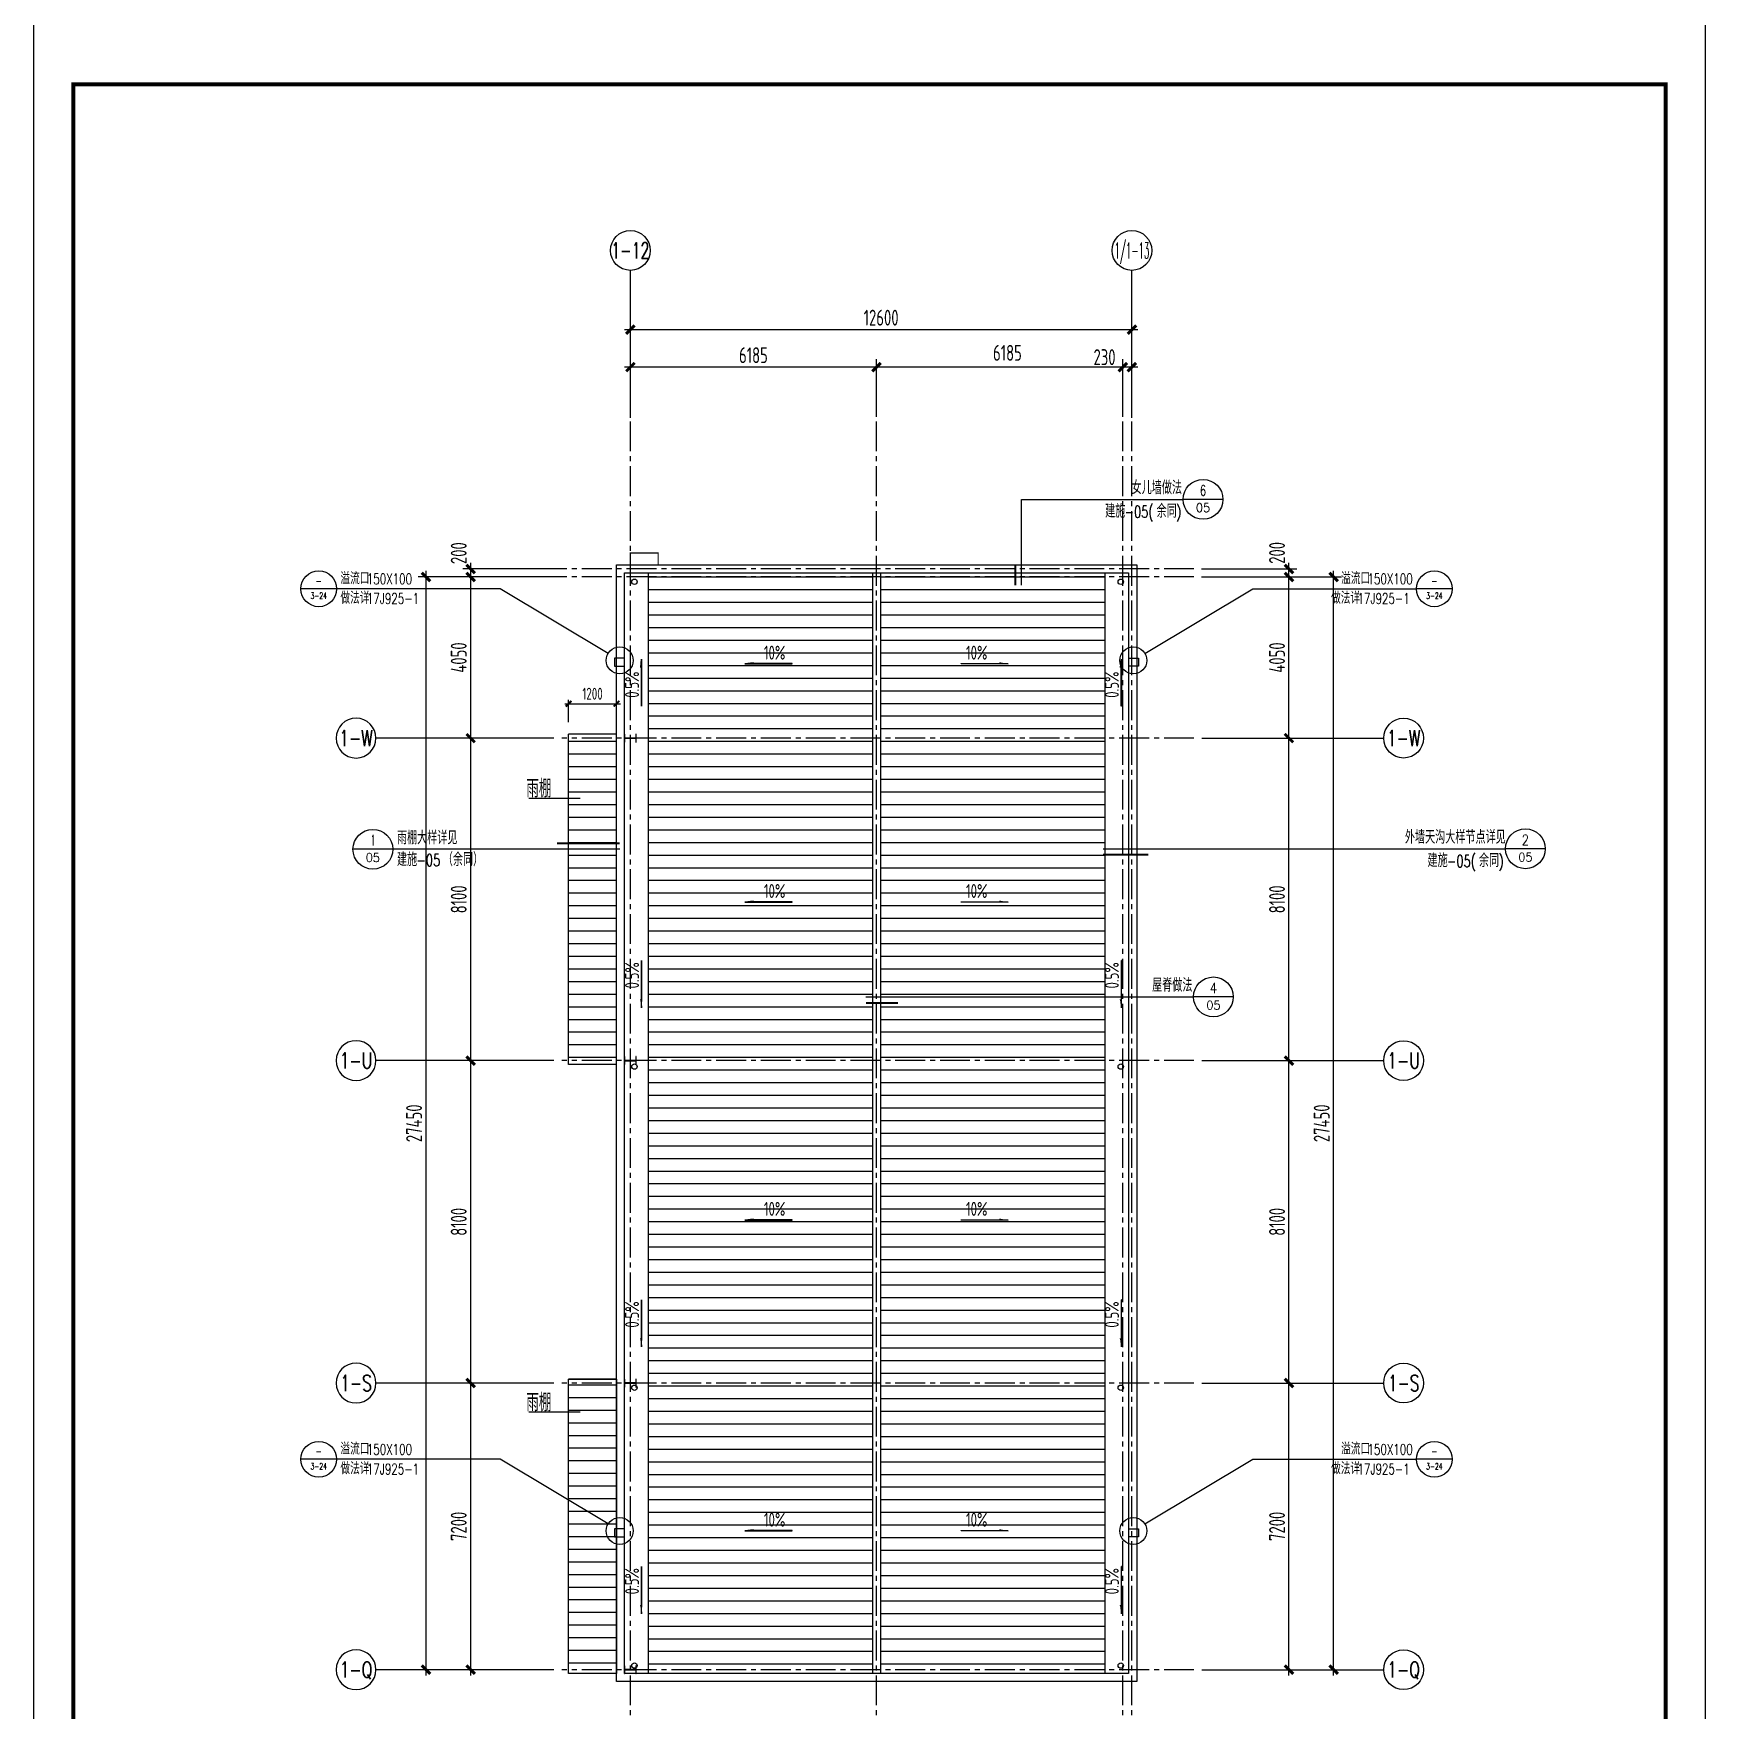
# Model space of a CAD drawing. Extents: x 670693 to 730093, y 227832 to 493926.
# Drawn here: x 670693 to 712693, y 338529 to 380654 of the extents above; entities that cross this region are included whole.
import ezdxf
from ezdxf.enums import TextEntityAlignment as Align

# ---------------------------------------------------------------- set-up
doc = ezdxf.new("R2010")
doc.units = 0
doc.header["$LTSCALE"] = 1000
for name, pattern in [('30', [0]), ('CENTER2', [1.125, 0.75, -0.125, 0.125, -0.125]), ('PHANTOM2', [1.25, 0.625, -0.125, 0.125, -0.125, 0.125, -0.125])]:
    doc.linetypes.add(name, pattern=pattern)
doc.layers.get('0').update_dxf_attribs({"linetype": 'CONTINUOUS'})
doc.layers.get('Defpoints').update_dxf_attribs({"linetype": 'CONTINUOUS'})
for name, color, linetype in [('AXIS', 253, '30'), ('AXIS_NUM', 7, 'CONTINUOUS'), ('BEAM_CON', 3, 'CONTINUOUS'), ('DIM', 3, 'CONTINUOUS'), ('DIM_IDEN', 3, 'CONTINUOUS'), ('DIM_LEAD', 3, 'CONTINUOUS'), ('PIPE-雨水', 4, 'PHANTOM2'), ('PUB_TEXT', 7, 'CONTINUOUS'), ('PUB_TITLE', 4, 'CONTINUOUS'), ('图层3', 7, 'CONTINUOUS'), ('梁原位标注竖向', 7, 'CONTINUOUS')]:
    doc.layers.add(name, color=color, linetype=linetype)
doc.styles.add('_TCH_DIM', font='SIMPLEX', dxfattribs={"bigfont": 'GBCBIG'})
doc.styles.add('_TCH_LABEL', font='COMPLEX', dxfattribs={"bigfont": 'GBCBIG'})
doc.styles.add('TSSD_Axis', font='Complex.shx', dxfattribs={"width": 0.7, "bigfont": 'hztxt.shx'})
doc.styles.add('TSSD_Dimension', font='Tssdeng.shx', dxfattribs={"width": 0.7, "bigfont": 'hztxt.shx'})
doc.dimstyles.new('TSSD_100_100$0', dxfattribs={"dimtxt": 300, "dimasz": 100, "dimexe": 100, "dimexo": 300, "dimgap": 100, "dimtad": 1, "dimdec": 0, "dimzin": 0, "dimdsep": 46, "dimtxsty": 'TSSD_Dimension', "dimblk": 'ARCHTICK', "dimcen": 0, "dimdle": 100, "dimclrd": 3, "dimclre": 3, "dimclrt": 7, "dimazin": 0, "dimtfac": 1, "dimtdec": 0, "dimtix": 1, "dimtmove": 2, "dimatfit": 3, "dimldrblk": 'ARCHTICK', "dimfxl": 1, "dimtolj": 1, "dimtzin": 0, "dimarcsym": 0})
pattern_1 = [(0, (713416.43, 394307.73), (9e-14, 317.5), [])]

# ---------------------------------------------------------------- blocks, each defined once
blk = doc.blocks.new('ts_axno')
at = {"color": 0, "linetype": 'ByBlock', "lineweight": -2}
blk.add_circle((0, 0), 0.5, dxfattribs=at)
at = {"color": 0, "linetype": 'ByBlock', "lineweight": -2, "style": 'TSSD_Axis', "width": 0.7}
blk.add_attdef('A', text='', height=0.6, dxfattribs=at).set_placement((0, 0), align=Align.MIDDLE_CENTER)
blk = doc.blocks.new('_ArchTick')
at = {"color": 0, "linetype": 'ByBlock', "const_width": 0.5}
blk.add_lwpolyline([(-0.71, -0.71), (0.71, 0.71)], dxfattribs=at)
blk = doc.blocks.new('*D67')
at = {"layer": 'Defpoints', "color": 0, "transparency": 16777216}
for p in [(699639, 346754), (702230, 346754), (699639, 339554)]:
    blk.add_point(p, dxfattribs=at)
at = {"layer": 'DIM', "color": 3, "lineweight": -2, "transparency": 16777216}
for p, q in [((700039, 346754), (702430, 346754)), ((702230, 339404), (702230, 346904)), ((700039, 339554), (702430, 339554))]:
    blk.add_line(p, q, dxfattribs=at)
at = {"layer": 'DIM', "color": 3, "lineweight": -2, "transparency": 16777216, "xscale": 150, "yscale": 150, "zscale": 150}
for p, rotation in [((702230, 346754), 90), ((702230, 339554), 270)]:
    blk.add_blockref('_ArchTick', p, dxfattribs=dict(at, rotation=rotation))
at = {"layer": 'DIM', "color": 7, "transparency": 16777216, "insert": (701930, 343154), "char_height": 400, "attachment_point": 5, "rotation": 90, "style": 'TSSD_Dimension'}
blk.add_mtext('\\A1;7200', dxfattribs=at)
blk = doc.blocks.new('*D68')
at = {"layer": 'Defpoints', "color": 0, "transparency": 16777216}
for p in [(699639, 354854), (702230, 354854), (699639, 346754)]:
    blk.add_point(p, dxfattribs=at)
at = {"layer": 'DIM', "color": 3, "lineweight": -2, "transparency": 16777216}
for p, q in [((700039, 354854), (702430, 354854)), ((702230, 346604), (702230, 355004)), ((700039, 346754), (702430, 346754))]:
    blk.add_line(p, q, dxfattribs=at)
at = {"layer": 'DIM', "color": 3, "lineweight": -2, "transparency": 16777216, "xscale": 150, "yscale": 150, "zscale": 150}
for p, rotation in [((702230, 354854), 90), ((702230, 346754), 270)]:
    blk.add_blockref('_ArchTick', p, dxfattribs=dict(at, rotation=rotation))
at = {"layer": 'DIM', "color": 7, "transparency": 16777216, "insert": (701930, 350804), "char_height": 400, "attachment_point": 5, "rotation": 90, "style": 'TSSD_Dimension'}
blk.add_mtext('\\A1;8100', dxfattribs=at)
blk = doc.blocks.new('*D69')
at = {"layer": 'Defpoints', "color": 0, "transparency": 16777216}
for p in [(699639, 362954), (702230, 362954), (699639, 354854)]:
    blk.add_point(p, dxfattribs=at)
at = {"layer": 'DIM', "color": 3, "lineweight": -2, "transparency": 16777216}
for p, q in [((700039, 362954), (702430, 362954)), ((702230, 354704), (702230, 363104)), ((700039, 354854), (702430, 354854))]:
    blk.add_line(p, q, dxfattribs=at)
at = {"layer": 'DIM', "color": 3, "lineweight": -2, "transparency": 16777216, "xscale": 150, "yscale": 150, "zscale": 150}
for p, rotation in [((702230, 362954), 90), ((702230, 354854), 270)]:
    blk.add_blockref('_ArchTick', p, dxfattribs=dict(at, rotation=rotation))
at = {"layer": 'DIM', "color": 7, "transparency": 16777216, "insert": (701930, 358904), "char_height": 400, "attachment_point": 5, "rotation": 90, "style": 'TSSD_Dimension'}
blk.add_mtext('\\A1;8100', dxfattribs=at)
blk = doc.blocks.new('*D70')
at = {"layer": 'Defpoints', "color": 0, "transparency": 16777216}
for p in [(699639, 367004), (702230, 367004), (699639, 362954)]:
    blk.add_point(p, dxfattribs=at)
at = {"layer": 'DIM', "color": 3, "lineweight": -2, "transparency": 16777216}
for p, q in [((700039, 367004), (702430, 367004)), ((702230, 362804), (702230, 367154)), ((700039, 362954), (702430, 362954))]:
    blk.add_line(p, q, dxfattribs=at)
at = {"layer": 'DIM', "color": 3, "lineweight": -2, "transparency": 16777216, "xscale": 150, "yscale": 150, "zscale": 150}
for p, rotation in [((702230, 367004), 90), ((702230, 362954), 270)]:
    blk.add_blockref('_ArchTick', p, dxfattribs=dict(at, rotation=rotation))
at = {"layer": 'DIM', "color": 7, "transparency": 16777216, "insert": (701930, 364979), "char_height": 400, "attachment_point": 5, "rotation": 90, "style": 'TSSD_Dimension'}
blk.add_mtext('\\A1;4050', dxfattribs=at)
blk = doc.blocks.new('*D71')
at = {"layer": 'Defpoints', "color": 0, "transparency": 16777216}
for p in [(699939, 367004), (703352, 367004), (699787, 339554)]:
    blk.add_point(p, dxfattribs=at)
at = {"layer": 'DIM', "color": 3, "lineweight": -2, "transparency": 16777216}
for p, q in [((700339, 367004), (703552, 367004)), ((703352, 339404), (703352, 367154)), ((700187, 339554), (703552, 339554))]:
    blk.add_line(p, q, dxfattribs=at)
at = {"layer": 'DIM', "color": 3, "lineweight": -2, "transparency": 16777216, "xscale": 150, "yscale": 150, "zscale": 150}
for p, rotation in [((703352, 367004), 90), ((703352, 339554), 270)]:
    blk.add_blockref('_ArchTick', p, dxfattribs=dict(at, rotation=rotation))
at = {"layer": 'DIM', "color": 7, "transparency": 16777216, "insert": (703052, 353279), "char_height": 400, "attachment_point": 5, "rotation": 90, "style": 'TSSD_Dimension'}
blk.add_mtext('\\A1;27450', dxfattribs=at)
blk = doc.blocks.new('*D72')
at = {"layer": 'Defpoints', "color": 0, "transparency": 16777216}
for p in [(698285, 373216), (685685, 370601), (698285, 370601)]:
    blk.add_point(p, dxfattribs=at)
at = {"layer": 'DIM', "color": 3, "lineweight": -2, "transparency": 16777216}
for p, q in [((685685, 371001), (685685, 373416)), ((698285, 371001), (698285, 373416)), ((685535, 373216), (698435, 373216))]:
    blk.add_line(p, q, dxfattribs=at)
at = {"layer": 'DIM', "color": 3, "lineweight": -2, "transparency": 16777216, "xscale": 150, "yscale": 150, "zscale": 150, "rotation": 180}
blk.add_blockref('_ArchTick', (685685, 373216), dxfattribs=at)
at = {"layer": 'DIM', "color": 3, "lineweight": -2, "transparency": 16777216, "xscale": 150, "yscale": 150, "zscale": 150}
blk.add_blockref('_ArchTick', (698285, 373216), dxfattribs=at)
at = {"layer": 'DIM', "color": 7, "transparency": 16777216, "insert": (691985, 373516), "char_height": 400, "attachment_point": 5, "style": 'TSSD_Dimension'}
blk.add_mtext('\\A1;12600', dxfattribs=at)
blk = doc.blocks.new('*D73')
at = {"layer": 'Defpoints', "color": 0, "transparency": 16777216}
for p in [(681674, 346754), (684164, 346754), (684164, 339554)]:
    blk.add_point(p, dxfattribs=at)
at = {"layer": 'DIM', "color": 3, "lineweight": -2, "transparency": 16777216}
for p, q in [((683764, 346754), (681474, 346754)), ((681674, 339404), (681674, 346904)), ((683764, 339554), (681474, 339554))]:
    blk.add_line(p, q, dxfattribs=at)
at = {"layer": 'DIM', "color": 3, "lineweight": -2, "transparency": 16777216, "xscale": 150, "yscale": 150, "zscale": 150}
for p, rotation in [((681674, 346754), 90), ((681674, 339554), 270)]:
    blk.add_blockref('_ArchTick', p, dxfattribs=dict(at, rotation=rotation))
at = {"layer": 'DIM', "color": 7, "transparency": 16777216, "insert": (681374, 343154), "char_height": 400, "attachment_point": 5, "rotation": 90, "style": 'TSSD_Dimension'}
blk.add_mtext('\\A1;7200', dxfattribs=at)
blk = doc.blocks.new('*D74')
at = {"layer": 'Defpoints', "color": 0, "transparency": 16777216}
for p in [(681674, 354854), (684164, 354854), (684164, 346754)]:
    blk.add_point(p, dxfattribs=at)
at = {"layer": 'DIM', "color": 3, "lineweight": -2, "transparency": 16777216}
for p, q in [((683764, 354854), (681474, 354854)), ((681674, 346604), (681674, 355004)), ((683764, 346754), (681474, 346754))]:
    blk.add_line(p, q, dxfattribs=at)
at = {"layer": 'DIM', "color": 3, "lineweight": -2, "transparency": 16777216, "xscale": 150, "yscale": 150, "zscale": 150}
for p, rotation in [((681674, 354854), 90), ((681674, 346754), 270)]:
    blk.add_blockref('_ArchTick', p, dxfattribs=dict(at, rotation=rotation))
at = {"layer": 'DIM', "color": 7, "transparency": 16777216, "insert": (681374, 350804), "char_height": 400, "attachment_point": 5, "rotation": 90, "style": 'TSSD_Dimension'}
blk.add_mtext('\\A1;8100', dxfattribs=at)
blk = doc.blocks.new('*D75')
at = {"layer": 'Defpoints', "color": 0, "transparency": 16777216}
for p in [(681674, 362954), (684164, 362954), (684164, 354854)]:
    blk.add_point(p, dxfattribs=at)
at = {"layer": 'DIM', "color": 3, "lineweight": -2, "transparency": 16777216}
for p, q in [((683764, 362954), (681474, 362954)), ((681674, 354704), (681674, 363104)), ((683764, 354854), (681474, 354854))]:
    blk.add_line(p, q, dxfattribs=at)
at = {"layer": 'DIM', "color": 3, "lineweight": -2, "transparency": 16777216, "xscale": 150, "yscale": 150, "zscale": 150}
for p, rotation in [((681674, 362954), 90), ((681674, 354854), 270)]:
    blk.add_blockref('_ArchTick', p, dxfattribs=dict(at, rotation=rotation))
at = {"layer": 'DIM', "color": 7, "transparency": 16777216, "insert": (681374, 358904), "char_height": 400, "attachment_point": 5, "rotation": 90, "style": 'TSSD_Dimension'}
blk.add_mtext('\\A1;8100', dxfattribs=at)
blk = doc.blocks.new('*D76')
at = {"layer": 'Defpoints', "color": 0, "transparency": 16777216}
for p in [(681674, 367004), (684164, 367004), (684164, 362954)]:
    blk.add_point(p, dxfattribs=at)
at = {"layer": 'DIM', "color": 3, "lineweight": -2, "transparency": 16777216}
for p, q in [((683764, 367004), (681474, 367004)), ((681674, 362804), (681674, 367154)), ((683764, 362954), (681474, 362954))]:
    blk.add_line(p, q, dxfattribs=at)
at = {"layer": 'DIM', "color": 3, "lineweight": -2, "transparency": 16777216, "xscale": 150, "yscale": 150, "zscale": 150}
for p, rotation in [((681674, 367004), 90), ((681674, 362954), 270)]:
    blk.add_blockref('_ArchTick', p, dxfattribs=dict(at, rotation=rotation))
at = {"layer": 'DIM', "color": 7, "transparency": 16777216, "insert": (681374, 364979), "char_height": 400, "attachment_point": 5, "rotation": 90, "style": 'TSSD_Dimension'}
blk.add_mtext('\\A1;4050', dxfattribs=at)
blk = doc.blocks.new('*D77')
at = {"layer": 'Defpoints', "color": 0, "transparency": 16777216}
for p in [(680552, 367004), (683864, 367004), (684016, 339554)]:
    blk.add_point(p, dxfattribs=at)
at = {"layer": 'DIM', "color": 3, "lineweight": -2, "transparency": 16777216}
for p, q in [((683464, 367004), (680352, 367004)), ((680552, 339404), (680552, 367154)), ((683616, 339554), (680352, 339554))]:
    blk.add_line(p, q, dxfattribs=at)
at = {"layer": 'DIM', "color": 3, "lineweight": -2, "transparency": 16777216, "xscale": 150, "yscale": 150, "zscale": 150}
for p, rotation in [((680552, 367004), 90), ((680552, 339554), 270)]:
    blk.add_blockref('_ArchTick', p, dxfattribs=dict(at, rotation=rotation))
at = {"layer": 'DIM', "color": 7, "transparency": 16777216, "insert": (680252, 353279), "char_height": 400, "attachment_point": 5, "rotation": 90, "style": 'TSSD_Dimension'}
blk.add_mtext('\\A1;27450', dxfattribs=at)
blk = doc.blocks.new('*D78')
at = {"layer": 'Defpoints', "color": 0, "transparency": 16777216}
for p in [(698055, 372274), (698055, 370629), (698285, 370629)]:
    blk.add_point(p, dxfattribs=at)
at = {"layer": 'DIM', "color": 3, "lineweight": -2, "transparency": 16777216}
for p, q in [((698055, 371029), (698055, 372474)), ((698285, 371029), (698285, 372474)), ((698435, 372274), (697905, 372274))]:
    blk.add_line(p, q, dxfattribs=at)
at = {"layer": 'DIM', "color": 3, "lineweight": -2, "transparency": 16777216, "xscale": 150, "yscale": 150, "zscale": 150, "rotation": 180}
blk.add_blockref('_ArchTick', (698055, 372274), dxfattribs=at)
at = {"layer": 'DIM', "color": 3, "lineweight": -2, "transparency": 16777216, "xscale": 150, "yscale": 150, "zscale": 150}
blk.add_blockref('_ArchTick', (698285, 372274), dxfattribs=at)
at = {"layer": 'DIM', "color": 7, "transparency": 16777216, "insert": (697597, 372524), "char_height": 400, "attachment_point": 5, "style": 'TSSD_Dimension'}
blk.add_mtext('\\A1;230', dxfattribs=at)
blk = doc.blocks.new('*D79')
at = {"layer": 'Defpoints', "color": 0, "transparency": 16777216}
for p in [(685685, 372274), (685685, 370629), (691870, 370629)]:
    blk.add_point(p, dxfattribs=at)
at = {"layer": 'DIM', "color": 3, "lineweight": -2, "transparency": 16777216}
for p, q in [((685685, 371029), (685685, 372474)), ((691870, 371029), (691870, 372474)), ((692020, 372274), (685535, 372274))]:
    blk.add_line(p, q, dxfattribs=at)
at = {"layer": 'DIM', "color": 3, "lineweight": -2, "transparency": 16777216, "xscale": 150, "yscale": 150, "zscale": 150, "rotation": 180}
blk.add_blockref('_ArchTick', (685685, 372274), dxfattribs=at)
at = {"layer": 'DIM', "color": 3, "lineweight": -2, "transparency": 16777216, "xscale": 150, "yscale": 150, "zscale": 150}
blk.add_blockref('_ArchTick', (691870, 372274), dxfattribs=at)
at = {"layer": 'DIM', "color": 7, "transparency": 16777216, "insert": (688777, 372574), "char_height": 400, "attachment_point": 5, "style": 'TSSD_Dimension'}
blk.add_mtext('\\A1;6185', dxfattribs=at)
blk = doc.blocks.new('*D83')
at = {"layer": 'Defpoints', "color": 0, "transparency": 16777216}
for p in [(691870, 372274), (691870, 370629), (698055, 370629)]:
    blk.add_point(p, dxfattribs=at)
at = {"layer": 'DIM', "color": 3, "lineweight": -2, "transparency": 16777216}
for p, q in [((691870, 371029), (691870, 372474)), ((698055, 371029), (698055, 372474)), ((698205, 372274), (691720, 372274))]:
    blk.add_line(p, q, dxfattribs=at)
at = {"layer": 'DIM', "color": 3, "lineweight": -2, "transparency": 16777216, "xscale": 150, "yscale": 150, "zscale": 150, "rotation": 180}
blk.add_blockref('_ArchTick', (691870, 372274), dxfattribs=at)
at = {"layer": 'DIM', "color": 3, "lineweight": -2, "transparency": 16777216, "xscale": 150, "yscale": 150, "zscale": 150}
blk.add_blockref('_ArchTick', (698055, 372274), dxfattribs=at)
at = {"layer": 'DIM', "color": 7, "transparency": 16777216, "insert": (695158, 372633), "char_height": 400, "attachment_point": 5, "style": 'TSSD_Dimension'}
blk.add_mtext('\\A1;6185', dxfattribs=at)
blk = doc.blocks.new('*D84')
at = {"layer": 'Defpoints', "color": 0, "transparency": 16777216}
for p in [(681674, 367204), (684385, 367204), (684385, 367004)]:
    blk.add_point(p, dxfattribs=at)
at = {"layer": 'DIM', "color": 3, "lineweight": -2, "transparency": 16777216}
for p, q in [((681674, 366854), (681674, 367354)), ((683985, 367204), (681474, 367204)), ((683985, 367004), (681474, 367004))]:
    blk.add_line(p, q, dxfattribs=at)
at = {"layer": 'DIM', "color": 3, "lineweight": -2, "transparency": 16777216, "xscale": 150, "yscale": 150, "zscale": 150}
for p, rotation in [((681674, 367204), 90), ((681674, 367004), 270)]:
    blk.add_blockref('_ArchTick', p, dxfattribs=dict(at, rotation=rotation))
at = {"layer": 'DIM', "color": 7, "transparency": 16777216, "insert": (681374, 367601), "char_height": 400, "attachment_point": 5, "rotation": 90, "style": 'TSSD_Dimension'}
blk.add_mtext('\\A1;200', dxfattribs=at)
blk = doc.blocks.new('*D85')
at = {"layer": 'Defpoints', "color": 0, "transparency": 16777216}
for p in [(699634, 367204), (699634, 367004), (702230, 367204)]:
    blk.add_point(p, dxfattribs=at)
at = {"layer": 'DIM', "color": 3, "lineweight": -2, "transparency": 16777216}
for p, q in [((702230, 366854), (702230, 367354)), ((700034, 367204), (702430, 367204)), ((700034, 367004), (702430, 367004))]:
    blk.add_line(p, q, dxfattribs=at)
at = {"layer": 'DIM', "color": 3, "lineweight": -2, "transparency": 16777216, "xscale": 150, "yscale": 150, "zscale": 150}
for p, rotation in [((702230, 367204), 90), ((702230, 367004), 270)]:
    blk.add_blockref('_ArchTick', p, dxfattribs=dict(at, rotation=rotation))
at = {"layer": 'DIM', "color": 7, "transparency": 16777216, "insert": (701930, 367608), "char_height": 400, "attachment_point": 5, "rotation": 90, "style": 'TSSD_Dimension'}
blk.add_mtext('\\A1;200', dxfattribs=at)
blk = doc.blocks.new('rt34v')
blk.add_hatch(color=4).paths.add_polyline_path([(0, -100), (0, 100), (-8, 100), (-8, 3), (-292, 3), (-292, 100), (-300, 100), (-300, -100), (-292, -100), (-292, -3), (-8, -3), (-8, -100)])
at = {"layer": '图层3', "color": 3}
blk.add_lwpolyline([(0, -100), (0, 100), (-8, 100), (-8, 3), (-292, 3), (-292, 100), (-300, 100), (-300, -100), (-292, -100), (-292, -3), (-8, -3), (-8, -100), (0, -100), (0, 100)], dxfattribs=at)
blk = doc.blocks.new('*D86')
at = {"layer": 'Defpoints', "color": 0, "transparency": 16777216}
for p in [(685335, 363820), (684135, 363054), (685335, 363054)]:
    blk.add_point(p, dxfattribs=at)
at = {"layer": 'DIM', "color": 3, "lineweight": -2, "transparency": 16777216}
for p, q in [((684035, 363820), (685435, 363820)), ((684135, 363354), (684135, 363920)), ((685335, 363354), (685335, 363920))]:
    blk.add_line(p, q, dxfattribs=at)
at = {"layer": 'DIM', "color": 3, "lineweight": -2, "transparency": 16777216, "xscale": 100, "yscale": 100, "zscale": 100, "rotation": 180}
blk.add_blockref('_ArchTick', (684135, 363820), dxfattribs=at)
at = {"layer": 'DIM', "color": 3, "lineweight": -2, "transparency": 16777216, "xscale": 100, "yscale": 100, "zscale": 100}
blk.add_blockref('_ArchTick', (685335, 363820), dxfattribs=at)
at = {"layer": 'DIM', "color": 7, "transparency": 16777216, "insert": (684735, 364070), "char_height": 300, "attachment_point": 5, "style": 'TSSD_Dimension'}
blk.add_mtext('\\A1;1200', dxfattribs=at)

msp = doc.modelspace()

# ---------------------------------------------------------------- hatches: boundary and pattern name
h = msp.add_hatch()
h.set_pattern_fill('ANSI31', color=8, scale=100, angle=315, style=0)
h.set_pattern_definition(pattern_1)
h.paths.add_polyline_path([(695176.8, 364821.2), (693992.3, 364821.2), (693992.3, 364828.6), (695014.8, 364828.6), (694964.5, 364845.6)], flags=16)
h.paths.add_polyline_path([(689747.2, 364821.2), (688562.8, 364821.2), (688775.1, 364845.6), (688724.8, 364828.6), (689747.2, 364828.6)], flags=16)
h.paths.add_polyline_path([(695014.8, 350856.6), (694964.5, 350873.6), (695176.8, 350849.2), (693992.3, 350849.2), (693992.3, 350856.6)], flags=16)
h.paths.add_polyline_path([(695014.8, 343049.2), (694964.5, 343066.2), (695176.8, 343041.8), (693992.3, 343041.8), (693992.3, 343049.2)], flags=16)
h.paths.add_polyline_path([(689747.2, 350856.6), (689747.2, 350849.2), (688562.8, 350849.2), (688775.1, 350873.6), (688724.8, 350856.6)], flags=16)
h.paths.add_polyline_path([(689747.2, 343049.2), (689747.2, 343041.8), (688562.8, 343041.8), (688775.1, 343066.2), (688724.8, 343049.2)], flags=16)
h.paths.add_polyline_path([(694083.2, 364882.5), (694733.4, 364882.5), (694733.4, 365306.6), (694083.2, 365306.6)], flags=24)
h.paths.add_polyline_path([(689006.2, 364882.5), (689656.4, 364882.5), (689656.4, 365306.6), (689006.2, 365306.6)], flags=24)
h.paths.add_polyline_path([(694083.2, 343103.2), (694733.4, 343103.2), (694733.4, 343527.2), (694083.2, 343527.2)], flags=24)
h.paths.add_polyline_path([(694083.2, 350910.5), (694733.4, 350910.5), (694733.4, 351334.6), (694083.2, 351334.6)], flags=24)
h.paths.add_polyline_path([(689006.2, 343103.2), (689656.4, 343103.2), (689656.4, 343527.2), (689006.2, 343527.2)], flags=24)
h.paths.add_polyline_path([(689006.2, 350910.5), (689656.4, 350910.5), (689656.4, 351334.6), (689006.2, 351334.6)], flags=24)
h.paths.add_polyline_path([(686134.8, 354854), (686134.8, 339454), (691769.8, 339454), (691769.8, 354854)])
h.paths.add_polyline_path([(686134.8, 367004), (686134.8, 362954), (691769.8, 362954), (691769.8, 367004)])
h.paths.add_polyline_path([(697604.8, 362954), (697604.8, 367004), (691969.8, 367004), (691969.8, 362954)])
h.paths.add_polyline_path([(697604.8, 339454), (697604.8, 354854), (691969.8, 354854), (691969.8, 339454)])
h = msp.add_hatch()
h.set_pattern_fill('ANSI31', color=0, scale=100, angle=315, style=0)
h.set_pattern_definition(pattern_1)
h.paths.add_polyline_path([(685334.8, 363054), (684134.8, 363054), (684134.8, 362954), (685334.8, 362954)])
h.paths.add_polyline_path([(685334.8, 362954), (684134.8, 362954), (684134.8, 354854), (685334.8, 354854)])
h.paths.add_polyline_path([(685334.8, 354854), (684134.8, 354854), (684134.8, 354754), (685334.8, 354754)])
h = msp.add_hatch()
h.set_pattern_fill('ANSI31', color=8, scale=100, angle=315, style=0)
h.set_pattern_definition(pattern_1)
h.paths.add_polyline_path([(688562.8, 358834.2), (688775.1, 358858.6), (688724.8, 358841.6), (689747.2, 358841.6), (689747.2, 358834.2)], flags=16)
h.paths.add_polyline_path([(689006.2, 358895.6), (689656.4, 358895.6), (689656.4, 359319.6), (689006.2, 359319.6)], flags=24)
h.paths.add_polyline_path([(686134.8, 362954), (686134.8, 354854), (691769.8, 354854), (691769.8, 362954)])
h = msp.add_hatch()
h.set_pattern_fill('ANSI31', color=8, scale=100, angle=315, style=0)
h.set_pattern_definition(pattern_1)
h.paths.add_polyline_path([(695014.8, 358841.6), (694964.5, 358858.6), (695176.8, 358834.2), (693992.3, 358834.2), (693992.3, 358841.6)], flags=16)
h.paths.add_polyline_path([(694083.2, 358895.6), (694733.4, 358895.6), (694733.4, 359319.6), (694083.2, 359319.6)], flags=24)
h.paths.add_polyline_path([(697604.8, 354854), (697604.8, 362954), (691969.8, 362954), (691969.8, 354854)])
at = {"layer": 'PUB_TEXT'}
h = msp.add_hatch(dxfattribs=at)
h.set_pattern_fill('ANSI31', color=256, scale=100, angle=315, style=0)
h.paths.add_polyline_path([(684134.8, 346854), (685334.8, 346854), (685334.8, 339454), (684134.8, 339454)])

# ---------------------------------------------------------------- linework, layer by layer
at = {"color": 0}
for p, q in [((686134.8, 367104), (686134.8, 339454)), ((691769.8, 367104), (691769.8, 339454)), ((691969.8, 367104), (691969.8, 339454)), ((697604.8, 367104), (697604.8, 339454)), ((684134.8, 354754), (684134.8, 363054)), ((685334.8, 363054), (684134.8, 363054)), ((684422.1, 361439.1), (683138.5, 361439.1)), ((685334.8, 354754), (684134.8, 354754)), ((684134.8, 339454), (684134.8, 346854)), ((685334.8, 346854), (684134.8, 346854)), ((684422.1, 346019.8), (683138.5, 346019.8)), ((685334.8, 339454), (684134.8, 339454))]:
    msp.add_line(p, q, dxfattribs=at)
at = {"const_width": 30}
msp.add_lwpolyline([(685684.8, 367304), (685684.8, 367604), (686384.8, 367604), (686384.8, 367304)], dxfattribs=at)
at = {"color": 3}
for points in [[(685334.8, 367304), (698404.5, 367304), (698404.5, 339254), (685334.8, 339254)], [(698196.5, 339454), (685534.8, 339454), (685534.8, 367104), (698196.5, 367104)]]:
    msp.add_lwpolyline(points, close=True, dxfattribs=at)
at = {"color": 8}
for centre in [(685788.7, 366881.3), (698004.5, 366881.3), (685788.7, 354703.4), (698004.5, 354703.4), (685788.7, 346636.6), (698004.5, 346636.6), (685788.7, 339656.8), (698004.5, 339656.8)]:
    msp.add_circle(centre, 68.1, dxfattribs=at)
at = {"layer": 'AXIS', "color": 3, "linetype": 'ByBlock'}
for p, q in [((685684.8, 372103.8), (685684.8, 374704.7)), ((698284.8, 372103.8), (698284.8, 374704.7)), ((682743.1, 362954), (679293.5, 362954)), ((701822.6, 362954), (704610.4, 362954)), ((682743.1, 354854), (679293.5, 354854)), ((701822.6, 354854), (704610.4, 354854)), ((682743.1, 346754), (679293.5, 346754)), ((701822.6, 346754), (704610.4, 346754)), ((682743.1, 339554), (679293.5, 339554)), ((701822.6, 339554), (704610.4, 339554))]:
    msp.add_line(p, q, dxfattribs=at)
at = {"layer": 'AXIS', "linetype": 'CENTER2'}
for p, q in [((685684.8, 336409.1), (685684.8, 372162.8)), ((691869.8, 336409.1), (691869.8, 372162.8)), ((698054.8, 336409.1), (698054.8, 372162.8)), ((698284.8, 336409.1), (698284.8, 372162.8)), ((699840.9, 367204), (683961.7, 367204)), ((699840.9, 367004), (683961.7, 367004)), ((699840.9, 362954), (683961.7, 362954)), ((699840.9, 354854), (683961.7, 354854)), ((699840.9, 346754), (683961.7, 346754)), ((699840.9, 339554), (683961.7, 339554))]:
    msp.add_line(p, q, dxfattribs=at)
at = {"layer": 'BEAM_CON'}
for points in [[(685968.5, 363757.5), (685961.1, 363757.5), (685961.1, 364780), (685944.1, 364729.7), (685968.5, 364942), (685968.5, 363757.5), (685961.1, 363757.5)], [(689747.2, 364821.2), (689747.2, 364828.6), (688724.8, 364828.6), (688775.1, 364845.6), (688562.8, 364821.2), (689747.2, 364821.2), (689747.2, 364828.6)], [(693992.3, 364821.2), (693992.3, 364828.6), (695014.8, 364828.6), (694964.5, 364845.6), (695176.8, 364821.2), (693992.3, 364821.2), (693992.3, 364828.6)], [(698022.1, 363757.5), (698014.7, 363757.5), (698014.7, 364780), (697997.7, 364729.7), (698022.1, 364942), (698022.1, 363757.5), (698014.7, 363757.5)], [(689747.2, 358834.2), (689747.2, 358841.6), (688724.8, 358841.6), (688775.1, 358858.6), (688562.8, 358834.2), (689747.2, 358834.2), (689747.2, 358841.6)], [(693992.3, 358834.2), (693992.3, 358841.6), (695014.8, 358841.6), (694964.5, 358858.6), (695176.8, 358834.2), (693992.3, 358834.2), (693992.3, 358841.6)], [(685968.5, 357365.1), (685961.1, 357365.1), (685961.1, 356342.6), (685944.1, 356392.9), (685968.5, 356180.6), (685968.5, 357365.1), (685961.1, 357365.1)], [(698022.1, 357365.1), (698014.7, 357365.1), (698014.7, 356342.6), (697997.7, 356392.9), (698022.1, 356180.6), (698022.1, 357365.1), (698014.7, 357365.1)], [(689747.2, 350849.2), (689747.2, 350856.6), (688724.8, 350856.6), (688775.1, 350873.6), (688562.8, 350849.2), (689747.2, 350849.2), (689747.2, 350856.6)], [(693992.3, 350849.2), (693992.3, 350856.6), (695014.8, 350856.6), (694964.5, 350873.6), (695176.8, 350849.2), (693992.3, 350849.2), (693992.3, 350856.6)], [(685968.5, 348845.3), (685961.1, 348845.3), (685961.1, 347822.8), (685944.1, 347873.1), (685968.5, 347660.8), (685968.5, 348845.3), (685961.1, 348845.3)], [(698022.1, 348845.3), (698014.7, 348845.3), (698014.7, 347822.8), (697997.7, 347873.1), (698022.1, 347660.8), (698022.1, 348845.3), (698014.7, 348845.3)], [(689747.2, 343041.8), (689747.2, 343049.2), (688724.8, 343049.2), (688775.1, 343066.2), (688562.8, 343041.8), (689747.2, 343041.8), (689747.2, 343049.2)], [(693992.3, 343041.8), (693992.3, 343049.2), (695014.8, 343049.2), (694964.5, 343066.2), (695176.8, 343041.8), (693992.3, 343041.8), (693992.3, 343049.2)], [(685968.5, 342145), (685961.1, 342145), (685961.1, 341122.5), (685944.1, 341172.9), (685968.5, 340960.6), (685968.5, 342145), (685961.1, 342145)], [(698022.1, 342145), (698014.7, 342145), (698014.7, 341122.5), (697997.7, 341172.9), (698022.1, 340960.6), (698022.1, 342145), (698014.7, 342145)]]:
    msp.add_lwpolyline(points, dxfattribs=at)
at = {"layer": 'DIM_IDEN'}
for p, q in [((695507.8, 368952.2), (699570.6, 368952.2)), ((695507.8, 366795), (695507.8, 368952.2)), ((700570.6, 368952.2), (699570.6, 368952.2)), ((697560.2, 360174.7), (706708.1, 360174.7)), ((706708.1, 360174.7), (707668.5, 360174.7)), ((708668.5, 360174.7), (707668.5, 360174.7)), ((691603.2, 356455), (693486.2, 356455)), ((693486.2, 356455), (699831.7, 356455)), ((700831.7, 356455), (699831.7, 356455))]:
    msp.add_line(p, q, dxfattribs=at)
at = {"layer": 'DIM_IDEN', "const_width": 50}
for points in [[(695357.8, 366795), (695357.8, 367310)], [(697560.2, 360024.7), (698698.8, 360024.7)], [(691603.2, 356305), (692405.9, 356305)]]:
    msp.add_lwpolyline(points, dxfattribs=at)
at = {"layer": 'DIM_IDEN'}
for centre in [(700070.6, 368952.2), (708168.5, 360174.7), (700331.7, 356455)]:
    msp.add_circle(centre, 500, dxfattribs=at)
at = {"layer": 'DIM_LEAD', "color": 0}
for p, q in [((678307.3, 366705.7), (677407.3, 366705.7)), ((682413.1, 366705.7), (678307.3, 366705.7)), ((685126.7, 365081.1), (682413.1, 366705.7)), ((698612.6, 365081.1), (701326.2, 366705.7)), ((701326.2, 366705.7), (705432, 366705.7)), ((706332, 366705.7), (705432, 366705.7)), ((679717.4, 360162.3), (678717.4, 360162.3)), ((682828.9, 360162.3), (679717.4, 360162.3)), ((685420.7, 360162.3), (682828.9, 360162.3)), ((678307.3, 344838.9), (677407.3, 344838.9)), ((682413.1, 344838.9), (678307.3, 344838.9)), ((685126.7, 343214.2), (682413.1, 344838.9)), ((698612.6, 343214.2), (701326.2, 344838.9)), ((701326.2, 344838.9), (705432, 344838.9)), ((706332, 344838.9), (705432, 344838.9))]:
    msp.add_line(p, q, dxfattribs=at)
at = {"layer": 'DIM_LEAD', "color": 0, "const_width": 50}
msp.add_lwpolyline([(685420.7, 360312.3), (683845.7, 360312.3)], dxfattribs=at)
at = {"layer": 'DIM_LEAD', "color": 0}
for centre, radius in [((677857.3, 366705.7), 450), ((705882, 366705.7), 450), ((685418.1, 364906.6), 339.6), ((698321.2, 364906.6), 339.6), ((679217.4, 360162.3), 500), ((677857.3, 344838.9), 450), ((705882, 344838.9), 450), ((685418.1, 343039.8), 339.6), ((698321.2, 343039.8), 339.6)]:
    msp.add_circle(centre, radius, dxfattribs=at)
at = {"layer": 'PIPE-雨水', "color": 3, "linetype": 'ByBlock', "ltscale": 2}
for points in [[(685534.8, 364761.5), (685534.8, 364961.5), (685288.4, 364961.5), (685288.4, 364761.5)], [(698204.5, 364761.5), (698204.5, 364961.5), (698451, 364961.5), (698451, 364761.5)], [(685534.8, 342894.6), (685534.8, 343094.6), (685288.4, 343094.6), (685288.4, 342894.6)], [(698204.5, 342894.6), (698204.5, 343094.6), (698451, 343094.6), (698451, 342894.6)]]:
    msp.add_lwpolyline(points, close=True, dxfattribs=at)
at = {"layer": 'PUB_TEXT'}
msp.add_lwpolyline([(684134.8, 346854), (685334.8, 346854), (685334.8, 339454), (684134.8, 339454)], close=True, dxfattribs=at)
at = {"layer": 'PUB_TITLE'}
msp.add_lwpolyline([(670692.5, 381878.9), (670692.5, 322478.9), (712692.5, 322478.9), (712692.5, 381878.9)], close=True, dxfattribs=at)
at = {"layer": 'PUB_TITLE', "const_width": 100}
msp.add_lwpolyline([(671692.5, 379378.9), (671692.5, 323478.9), (711692.5, 323478.9), (711692.5, 379378.9)], close=True, dxfattribs=at)

# ---------------------------------------------------------------- block references
at = {"color": 0}
for p in [(685834.8, 362954), (685834.8, 354854), (685834.8, 346754), (685834.8, 339554)]:
    msp.add_blockref('rt34v', p, dxfattribs=at)
at = {"layer": 'AXIS_NUM'}
ref = msp.add_blockref('ts_axno', (685684.8, 375204.7), dxfattribs=dict(at, xscale=1000, yscale=1000, zscale=1000))
ref.add_attrib('8', '1-12', dxfattribs={"height": 400, "style": 'TSSD_Axis', "width": 0.65}).set_placement((685684.8, 375204.7), align=Align.MIDDLE_CENTER)
ref = msp.add_blockref('ts_axno', (698284.8, 375204.7), dxfattribs=dict(at, xscale=1000, yscale=1000, zscale=1000))
ref.add_attrib('8', '1/1-13', dxfattribs={"height": 400, "style": 'TSSD_Axis', "width": 0.4}).set_placement((698284.8, 375204.7), align=Align.MIDDLE_CENTER)
ref = msp.add_blockref('ts_axno', (678793.5, 362954), dxfattribs=dict(at, xscale=-1000, yscale=1000, zscale=1000))
ref.add_attrib('8', '1-W', dxfattribs={"height": 400, "style": 'TSSD_Axis', "width": 0.7}).set_placement((678793.5, 362954), align=Align.MIDDLE_CENTER)
ref = msp.add_blockref('ts_axno', (705110.4, 362954), dxfattribs=dict(at, xscale=1000, yscale=1000, zscale=1000))
ref.add_attrib('8', '1-W', dxfattribs={"height": 400, "style": 'TSSD_Axis', "width": 0.7}).set_placement((705110.4, 362954), align=Align.MIDDLE_CENTER)
ref = msp.add_blockref('ts_axno', (678793.5, 354854), dxfattribs=dict(at, xscale=-1000, yscale=1000, zscale=1000))
ref.add_attrib('8', '1-U', dxfattribs={"height": 400, "style": 'TSSD_Axis', "width": 0.7}).set_placement((678793.5, 354854), align=Align.MIDDLE_CENTER)
ref = msp.add_blockref('ts_axno', (705110.4, 354854), dxfattribs=dict(at, xscale=1000, yscale=1000, zscale=1000))
ref.add_attrib('8', '1-U', dxfattribs={"height": 400, "style": 'TSSD_Axis', "width": 0.7}).set_placement((705110.4, 354854), align=Align.MIDDLE_CENTER)
ref = msp.add_blockref('ts_axno', (678793.5, 346754), dxfattribs=dict(at, xscale=-1000, yscale=1000, zscale=1000))
ref.add_attrib('8', '1-S', dxfattribs={"height": 400, "style": 'TSSD_Axis', "width": 0.7}).set_placement((678793.5, 346754), align=Align.MIDDLE_CENTER)
ref = msp.add_blockref('ts_axno', (705110.4, 346754), dxfattribs=dict(at, xscale=1000, yscale=1000, zscale=1000))
ref.add_attrib('8', '1-S', dxfattribs={"height": 400, "style": 'TSSD_Axis', "width": 0.7}).set_placement((705110.4, 346754), align=Align.MIDDLE_CENTER)
ref = msp.add_blockref('ts_axno', (678793.5, 339554), dxfattribs=dict(at, xscale=-1000, yscale=1000, zscale=1000))
ref.add_attrib('8', '1-Q', dxfattribs={"height": 400, "style": 'TSSD_Axis', "width": 0.7}).set_placement((678793.5, 339554), align=Align.MIDDLE_CENTER)
ref = msp.add_blockref('ts_axno', (705110.4, 339554), dxfattribs=dict(at, xscale=1000, yscale=1000, zscale=1000))
ref.add_attrib('8', '1-Q', dxfattribs={"height": 400, "style": 'TSSD_Axis', "width": 0.7}).set_placement((705110.4, 339554), align=Align.MIDDLE_CENTER)

# ---------------------------------------------------------------- texts
at = {"layer": 'PUB_TEXT', "style": '_TCH_LABEL'}
for s, p in [('女儿墙做法', (698277.8, 369079.5)), ('建施', (697612.6, 368493)), ('余同', (698904.1, 368493)), ('外墙天沟大样节点详见', (705143.3, 360302)), ('建施', (705710.5, 359715.5)), ('余同', (707002, 359715.5)), ('屋脊做法', (698792.1, 356582.3))]:
    msp.add_text(s, height=337.59, dxfattribs=at).set_placement(p)
for s, height, p, p2 in [('6', 262.5, (699989.3, 369044.5), (700151.8, 369044.5)), ('05', 219.66, (699892.8, 368633.5), (700248.4, 368633.5)), ('2', 261, (708081.5, 360267.2), (708255.5, 360267.2)), ('05', 219.66, (707990.7, 359856), (708346.3, 359856)), ('4', 259.4, (700239.1, 356547.8), (700424.4, 356547.8)), ('05', 219.66, (700153.9, 356136.3), (700509.5, 356136.3))]:
    msp.add_text(s, height=height, dxfattribs=at).set_placement(p, p2, align=Align.FIT)
at = {"layer": 'PUB_TEXT', "style": '_TCH_LABEL', "width": 0.705882}
for s, p in [('-05(', (698104.1, 368493)), (')', (699395.6, 368493)), ('-05(', (706202, 359715.5)), (')', (707493.5, 359715.5))]:
    msp.add_text(s, height=297.5, dxfattribs=at).set_placement(p)
at = {"layer": 'PUB_TEXT', "color": 0, "style": '_TCH_DIM'}
for s, height, p in [('溢流口', 303.83, (678401.8, 366820.3)), ('溢流口', 303.83, (703540, 366820.3)), ('做法详', 303.83, (678401.8, 366326.4)), ('做法详', 303.83, (703288, 366326.4)), ('雨棚大样详见', 337.59, (679822.4, 360286)), ('建施', 337.59, (679822.4, 359740.9)), ('（余同）', 337.59, (680973.8, 359740.9)), ('溢流口', 303.83, (678401.8, 344953.5)), ('溢流口', 303.83, (703540, 344953.5)), ('做法详', 303.83, (678401.8, 344459.5)), ('做法详', 303.83, (703288, 344459.5))]:
    msp.add_text(s, height=height, dxfattribs=at).set_placement(p)
at = {"layer": 'PUB_TEXT', "color": 0, "style": '_TCH_DIM', "width": 0.705882}
for s, height, p in [('150X100', 267.75, (679065.3, 366820.3)), ('150X100', 267.75, (704203.5, 366820.3)), ('17J925-1', 267.75, (679065.3, 366326.4)), ('17J925-1', 267.75, (703951.5, 366326.4)), ('-05', 297.5, (680313.8, 359740.9)), ('150X100', 267.75, (679065.3, 344953.5)), ('150X100', 267.75, (704203.5, 344953.5)), ('17J925-1', 267.75, (679065.3, 344459.5)), ('17J925-1', 267.75, (703951.5, 344459.5))]:
    msp.add_text(s, height=height, dxfattribs=at).set_placement(p)
at = {"layer": 'PUB_TEXT', "color": 0, "style": '_TCH_DIM'}
for s, height, width, p, p2 in [('3-24', 157.87, 0.679012, (677650.6, 366451.1), (678064.1, 366451.1)), ('-', 234.9, 0.777778, (677779, 366789), (677935.6, 366789)), ('3-24', 157.87, 0.679012, (705675.3, 366451.1), (706088.8, 366451.1)), ('-', 234.9, 0.777778, (705803.7, 366789), (705960.3, 366789)), ('-', 234.9, 0.777778, (677779, 344922.2), (677935.6, 344922.2)), ('-', 234.9, 0.777778, (705803.7, 344922.2), (705960.3, 344922.2)), ('3-24', 157.87, 0.679012, (677650.6, 344584.3), (678064.1, 344584.3)), ('3-24', 157.87, 0.679012, (705675.3, 344584.3), (706088.8, 344584.3))]:
    msp.add_text(s, height=height, dxfattribs=dict(at, width=width)).set_placement(p, p2, align=Align.FIT)
for s, height, p, p2 in [('1', 271.1, (679185.1, 360253.5), (679249.6, 360253.5)), ('05', 219.66, (679039.5, 359843.6), (679395.2, 359843.6))]:
    msp.add_text(s, height=height, dxfattribs=at).set_placement(p, p2, align=Align.FIT)
at = {"layer": '梁原位标注竖向', "style": 'TSSD_Dimension', "width": 0.7}
for s, height, rotation, p in [('10%%%', 350, 360, (689039.2, 364926.3)), ('10%%%', 350, 0, (694116.2, 364926.3)), ('0.5%%%', 350, 90, (685902.5, 363967.1)), ('0.5%%%', 350, 90, (697956.1, 363967.1)), ('雨棚', 450, 360, (683071.6, 361462.7)), ('10%%%', 350, 360, (689039.2, 358939.3)), ('10%%%', 350, 0, (694116.2, 358939.3)), ('0.5%%%', 350, 90, (685902.5, 356665.4)), ('0.5%%%', 350, 90, (697956.1, 356665.4)), ('10%%%', 350, 360, (689039.2, 350954.3)), ('10%%%', 350, 0, (694116.2, 350954.3)), ('0.5%%%', 350, 90, (685902.5, 348145.6)), ('0.5%%%', 350, 90, (697956.1, 348145.6)), ('雨棚', 450, 360, (683071.6, 346043.4)), ('10%%%', 350, 360, (689039.2, 343146.9)), ('10%%%', 350, 0, (694116.2, 343146.9)), ('0.5%%%', 350, 90, (685902.5, 341445.3)), ('0.5%%%', 350, 90, (697956.1, 341445.3))]:
    msp.add_text(s, height=height, rotation=rotation, dxfattribs=at).set_placement(p)

# ---------------------------------------------------------------- dimensions: what is measured, and where the dimension line sits
at = {"layer": 'DIM'}
dim = msp.add_linear_dim(base=(698284.8, 373216.2), p1=(685684.8, 370601), p2=(698284.8, 370601), dimstyle='TSSD_100_100$0', override={"dimtxt": 400, "dimasz": 150, "dimexe": 200, "dimexo": 400, "dimdle": 150}, dxfattribs=at)
dim.commit()
dim.dimension.update_dxf_attribs({"geometry": '*D72', "text_midpoint": (691984.8, 373516.2)})
for base, p1, p2, angle, picture, middle in [((685684.8, 372273.9), (691869.8, 370629.1), (685684.8, 370629.1), 180, '*D79', (688777.3, 372573.9)), ((680552.3, 367004), (684015.9, 339554), (683863.5, 367004), 90, '*D77', (680252.3, 353279)), ((681673.7, 367004), (684163.5, 362954), (684163.5, 367004), 90, '*D76', (681373.7, 364979)), ((702230.2, 367004), (699639.1, 362954), (699639.1, 367004), 90, '*D70', (701930.2, 364979)), ((703351.6, 367004), (699786.7, 339554), (699939.1, 367004), 90, '*D71', (703051.6, 353279)), ((681673.7, 362954), (684163.5, 354854), (684163.5, 362954), 90, '*D75', (681373.7, 358904)), ((702230.2, 362954), (699639.1, 354854), (699639.1, 362954), 90, '*D69', (701930.2, 358904)), ((681673.7, 354854), (684163.5, 346754), (684163.5, 354854), 90, '*D74', (681373.7, 350804)), ((702230.2, 354854), (699639.1, 346754), (699639.1, 354854), 90, '*D68', (701930.2, 350804)), ((681673.7, 346754), (684163.5, 339554), (684163.5, 346754), 90, '*D73', (681373.7, 343154)), ((702230.2, 346754), (699639.1, 339554), (699639.1, 346754), 90, '*D67', (701930.2, 343154))]:
    dim = msp.add_linear_dim(base=base, p1=p1, p2=p2, angle=angle, dimstyle='TSSD_100_100$0', override={"dimtxt": 400, "dimasz": 150, "dimexe": 200, "dimexo": 400, "dimdle": 150}, dxfattribs=at)
    dim.commit()
    dim.dimension.update_dxf_attribs({"geometry": picture, "text_midpoint": middle})
for base, p1, p2, angle, picture, middle in [((691869.8, 372273.9), (698054.8, 370629.1), (691869.8, 370629.1), 180, '*D83', (695158, 372632.6)), ((698054.8, 372273.9), (698284.8, 370629.1), (698054.8, 370629.1), 180, '*D78', (697596.6, 372523.9)), ((681673.7, 367204), (684385.3, 367004), (684385.3, 367204), 90, '*D84', (681373.7, 367600.6)), ((702230.2, 367204), (699634.2, 367004), (699634.2, 367204), 90, '*D85', (701930.2, 367608))]:
    dim = msp.add_linear_dim(base=base, p1=p1, p2=p2, angle=angle, dimstyle='TSSD_100_100$0', override={"dimtxt": 400, "dimasz": 150, "dimexe": 200, "dimexo": 400, "dimdle": 150}, dxfattribs=at)
    dim.commit()
    dim.dimension.update_dxf_attribs({"geometry": picture, "text_midpoint": middle, "dimtype": 128})
dim = msp.add_linear_dim(base=(685334.8, 363819.7), p1=(684134.8, 363054), p2=(685334.8, 363054), dimstyle='TSSD_100_100$0', dxfattribs=at)
dim.commit()
dim.dimension.update_dxf_attribs({"geometry": '*D86', "text_midpoint": (684734.8, 364069.7)})

doc.saveas('drawing.dxf')
